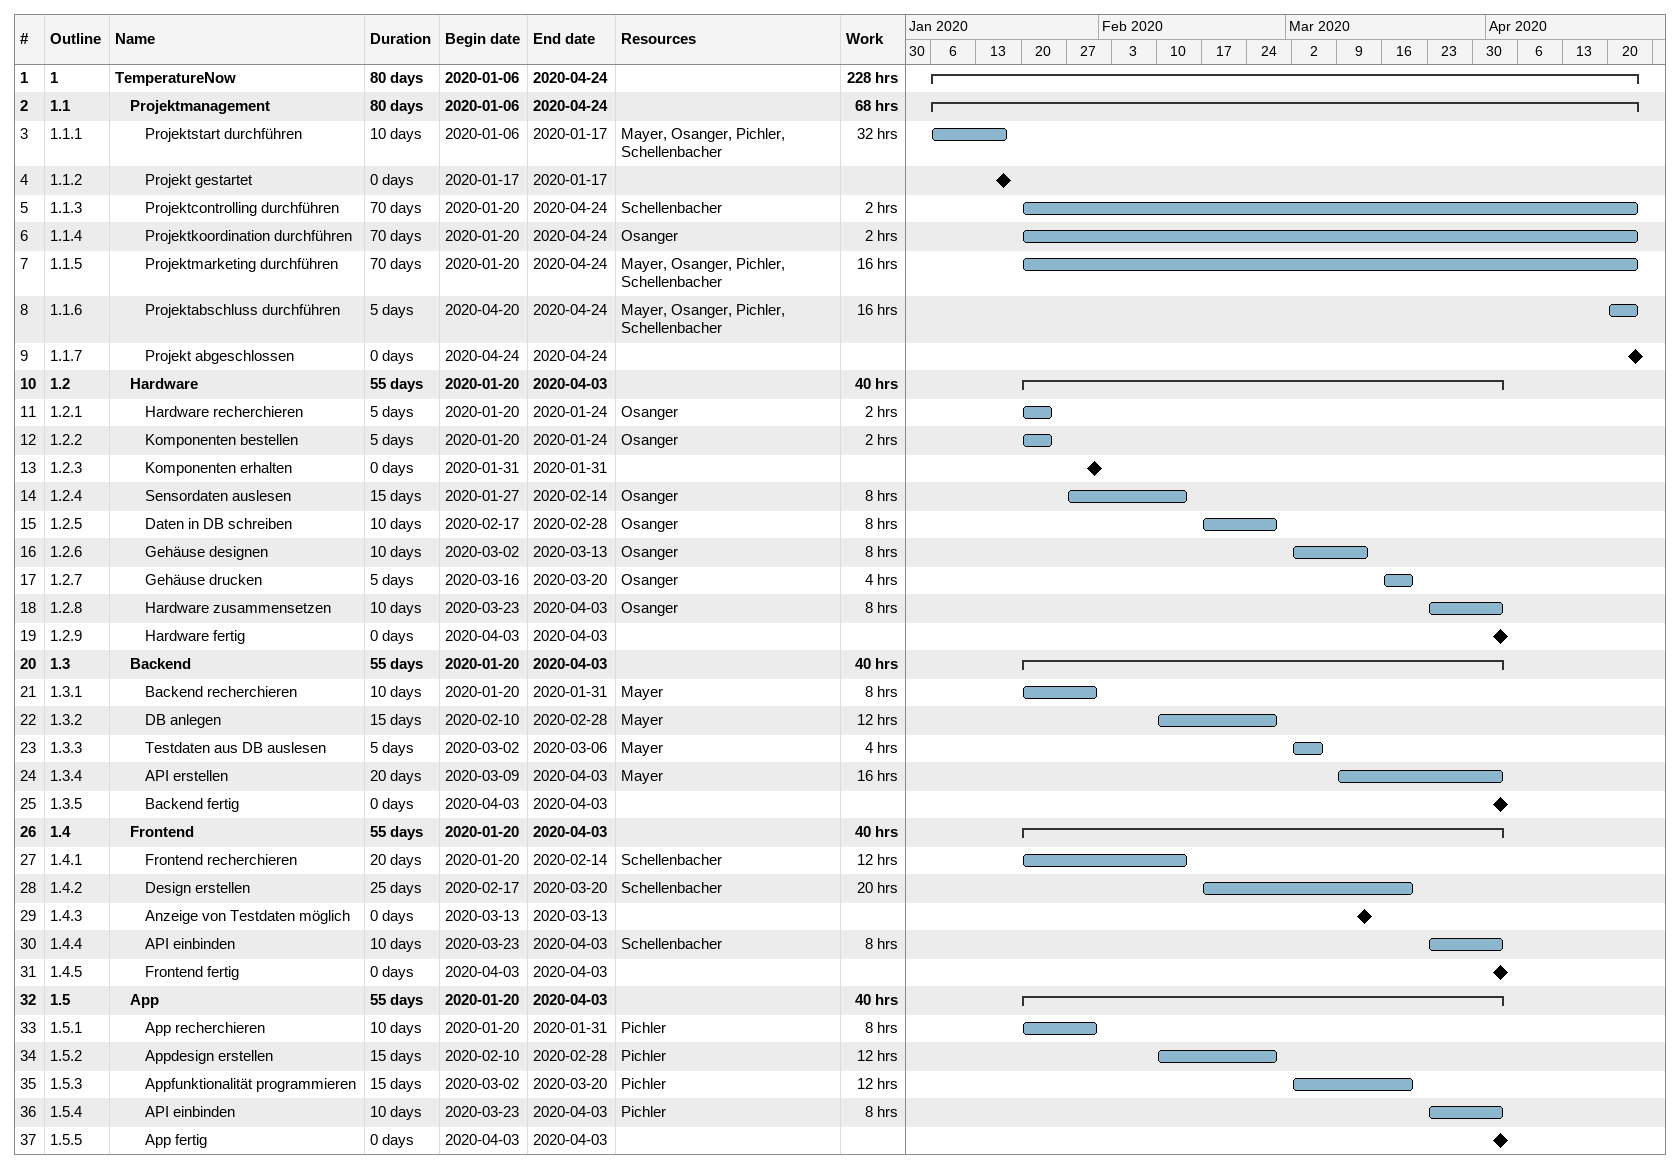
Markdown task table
| ID | WBS | Task | Duration | Start | Finish | Resources | Work (h) |
|---|---|---|---|---|---|---|---|
| 1 | 1 | **TemperatureNow** | 80d | 2020-01-06 | 2020-04-24 |  | 228 |
| 2 | 1.1 | **Projektmanagement** | 80d | 2020-01-06 | 2020-04-24 |  | 68 |
| 3 | 1.1.1 | Projektstart durchführen | 10d | 2020-01-06 | 2020-01-17 | Mayer, Osanger, Pichler, Schellenbacher | 32 |
| 4 | 1.1.2 | Projekt gestartet | 0d | 2020-01-17 | 2020-01-17 |  |  |
| 5 | 1.1.3 | Projektcontrolling durchführen | 70d | 2020-01-20 | 2020-04-24 | Schellenbacher | 2 |
| 6 | 1.1.4 | Projektkoordination durchführen | 70d | 2020-01-20 | 2020-04-24 | Osanger | 2 |
| 7 | 1.1.5 | Projektmarketing durchführen | 70d | 2020-01-20 | 2020-04-24 | Mayer, Osanger, Pichler, Schellenbacher | 16 |
| 8 | 1.1.6 | Projektabschluss durchführen | 5d | 2020-04-20 | 2020-04-24 | Mayer, Osanger, Pichler, Schellenbacher | 16 |
| 9 | 1.1.7 | Projekt abgeschlossen | 0d | 2020-04-24 | 2020-04-24 |  |  |
| 10 | 1.2 | **Hardware** | 55d | 2020-01-20 | 2020-04-03 |  | 40 |
| 11 | 1.2.1 | Hardware recherchieren | 5d | 2020-01-20 | 2020-01-24 | Osanger | 2 |
| 12 | 1.2.2 | Komponenten bestellen | 5d | 2020-01-20 | 2020-01-24 | Osanger | 2 |
| 13 | 1.2.3 | Komponenten erhalten | 0d | 2020-01-31 | 2020-01-31 |  |  |
| 14 | 1.2.4 | Sensordaten auslesen | 15d | 2020-01-27 | 2020-02-14 | Osanger | 8 |
| 15 | 1.2.5 | Daten in DB schreiben | 10d | 2020-02-17 | 2020-02-28 | Osanger | 8 |
| 16 | 1.2.6 | Gehäuse designen | 10d | 2020-03-02 | 2020-03-13 | Osanger | 8 |
| 17 | 1.2.7 | Gehäuse drucken | 5d | 2020-03-16 | 2020-03-20 | Osanger | 4 |
| 18 | 1.2.8 | Hardware zusammensetzen | 10d | 2020-03-23 | 2020-04-03 | Osanger | 8 |
| 19 | 1.2.9 | Hardware fertig | 0d | 2020-04-03 | 2020-04-03 |  |  |
| 20 | 1.3 | **Backend** | 55d | 2020-01-20 | 2020-04-03 |  | 40 |
| 21 | 1.3.1 | Backend recherchieren | 10d | 2020-01-20 | 2020-01-31 | Mayer | 8 |
| 22 | 1.3.2 | DB anlegen | 15d | 2020-02-10 | 2020-02-28 | Mayer | 12 |
| 23 | 1.3.3 | Testdaten aus DB auslesen | 5d | 2020-03-02 | 2020-03-06 | Mayer | 4 |
| 24 | 1.3.4 | API erstellen | 20d | 2020-03-09 | 2020-04-03 | Mayer | 16 |
| 25 | 1.3.5 | Backend fertig | 0d | 2020-04-03 | 2020-04-03 |  |  |
| 26 | 1.4 | **Frontend** | 55d | 2020-01-20 | 2020-04-03 |  | 40 |
| 27 | 1.4.1 | Frontend recherchieren | 20d | 2020-01-20 | 2020-02-14 | Schellenbacher | 12 |
| 28 | 1.4.2 | Design erstellen | 25d | 2020-02-17 | 2020-03-20 | Schellenbacher | 20 |
| 29 | 1.4.3 | Anzeige von Testdaten möglich | 0d | 2020-03-13 | 2020-03-13 |  |  |
| 30 | 1.4.4 | API einbinden | 10d | 2020-03-23 | 2020-04-03 | Schellenbacher | 8 |
| 31 | 1.4.5 | Frontend fertig | 0d | 2020-04-03 | 2020-04-03 |  |  |
| 32 | 1.5 | **App** | 55d | 2020-01-20 | 2020-04-03 |  | 40 |
| 33 | 1.5.1 | App recherchieren | 10d | 2020-01-20 | 2020-01-31 | Pichler | 8 |
| 34 | 1.5.2 | Appdesign erstellen | 15d | 2020-02-10 | 2020-02-28 | Pichler | 12 |
| 35 | 1.5.3 | Appfunktionalität programmieren | 15d | 2020-03-02 | 2020-03-20 | Pichler | 12 |
| 36 | 1.5.4 | API einbinden | 10d | 2020-03-23 | 2020-04-03 | Pichler | 8 |
| 37 | 1.5.5 | App fertig | 0d | 2020-04-03 | 2020-04-03 |  |  |
